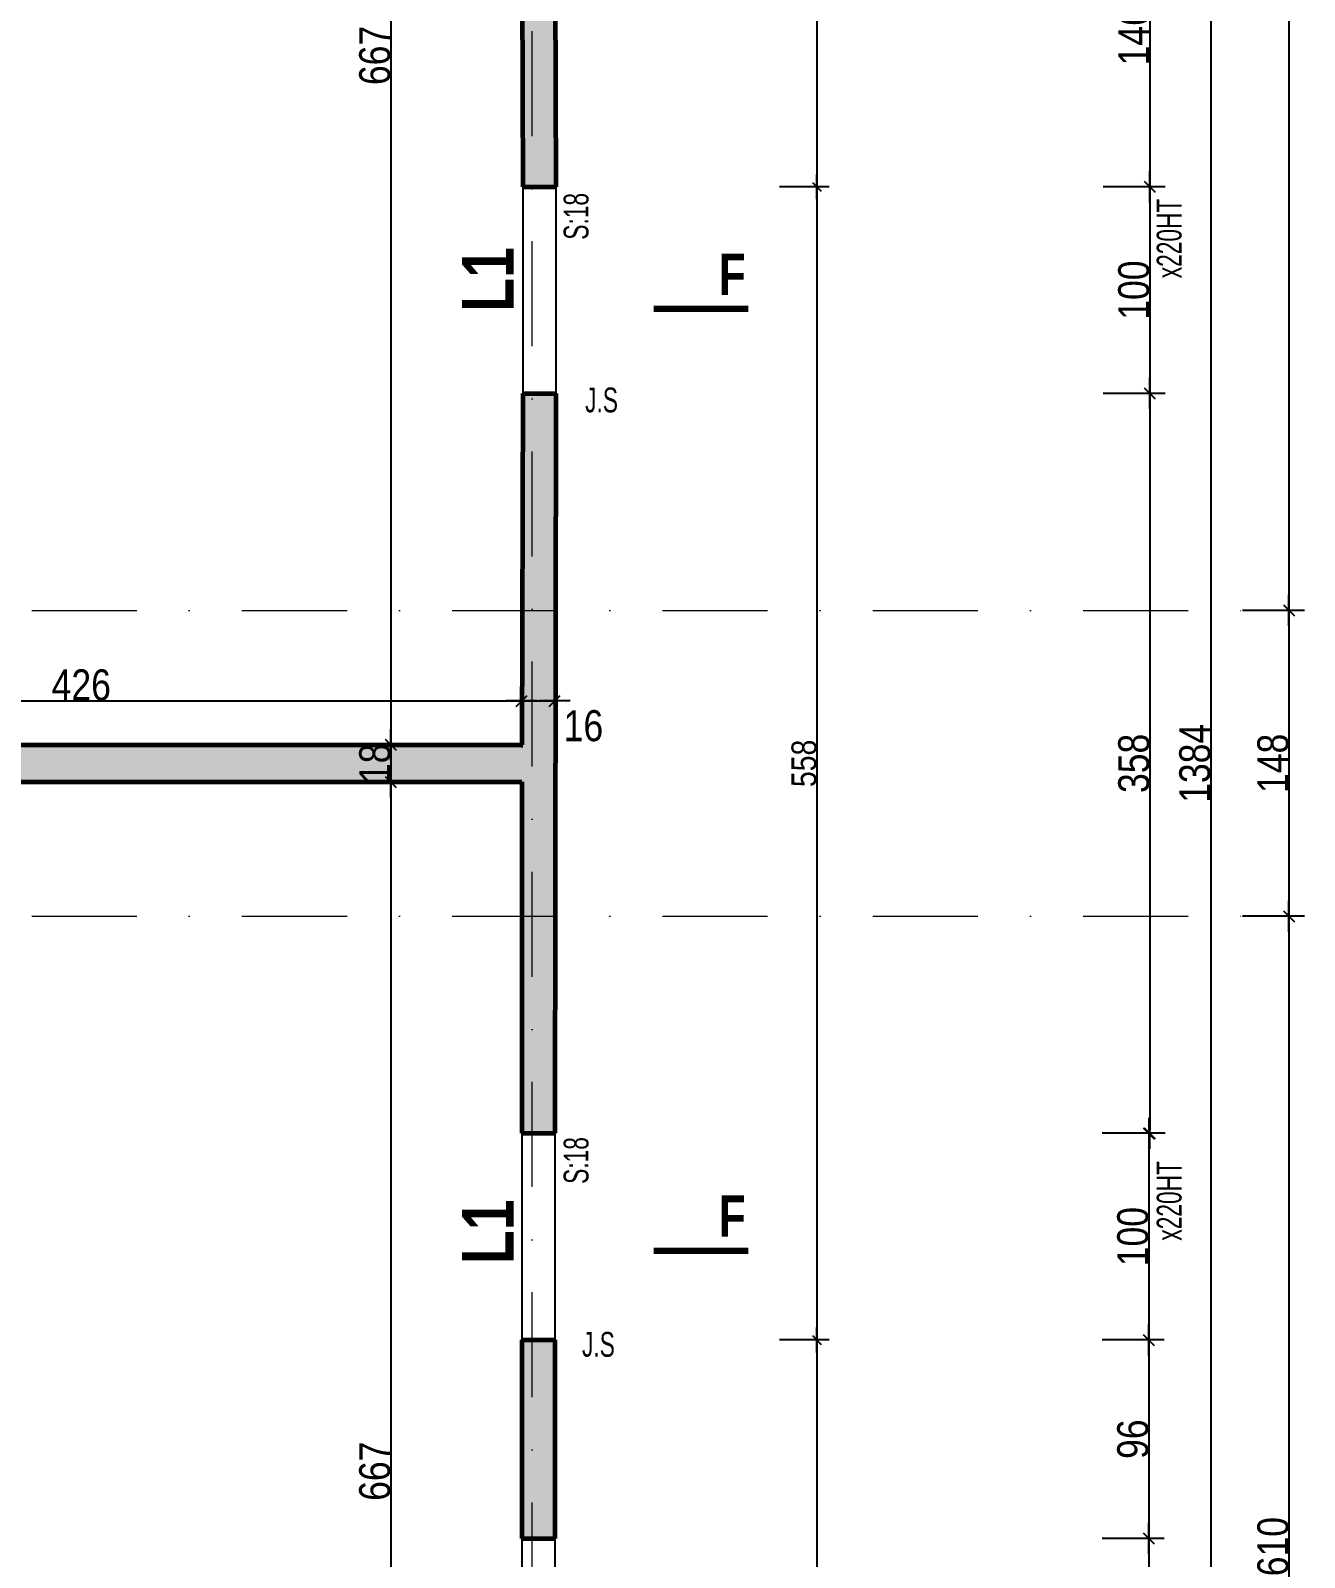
# Model space of a CAD drawing. Header units: millimetres. Extents: x 19188 to 26006, y -37354 to 0.
# Drawn here: x 22096 to 22712, y -35028 to -34289 of the extents above; entities that cross this region are included whole.
import ezdxf
from ezdxf.enums import TextEntityAlignment as Align

# ---------------------------------------------------------------- set-up
doc = ezdxf.new("R2010")
doc.units = ezdxf.units.MM
doc.linetypes.add('TIRETPTX2', pattern=[50.8, 25.4, -12.7, 0, -12.7])
for name, color, linetype in [('01_cote_gen', 4, 'Continuous'), ('01_linteaux', 2, 'Continuous'), ('01_poch_murs', 253, 'Continuous'), ('01_texte', 230, 'Continuous'), ('AA_COTES', 2, 'Continuous')]:
    doc.layers.add(name, color=color, linetype=linetype)
doc.layers.add('01_murs_coup', color=5, linetype='Continuous', lineweight=60)
doc.layers.add('01_tram_axes', color=2, linetype='TIRETPTX2', lineweight=9)
doc.styles.add('ARIAL NA', font='ARIALN.TTF')
doc.styles.add('impact', font='impact.ttf')
doc.styles.add('STYLE2', font='ARIALN.TTF')
doc.dimstyles.new('JB50', dxfattribs={"dimscale": 0.1, "dimtxt": 150, "dimasz": 15, "dimexe": 0.1, "dimexo": 0.1, "dimgap": 0.09, "dimtad": 1, "dimdec": 1, "dimdsep": 46, "dimtxsty": 'STYLE2', "dimblk1": 'BOND_G', "dimblk2": 'BOND_D', "dimsah": 1, "dimcen": 1.5, "dimdle": 0.01, "dimse1": 1, "dimse2": 1, "dimclrd": 4, "dimclre": 2, "dimclrt": 6, "dimazin": 2, "dimtfac": 2.333333, "dimtdec": 1, "dimtix": 1, "dimtmove": 2, "dimatfit": 3, "dimldrblk": 'BOND_G', "dimfxl": 1, "dimtolj": 1, "dimtzin": 0, "dimarcsym": 0})
doc.dimstyles.new('JB50res', dxfattribs={"dimscale": 0.1, "dimtxt": 120, "dimasz": 12, "dimexe": 0.1, "dimexo": 0.1, "dimgap": 0.09, "dimtad": 1, "dimdec": 1, "dimdsep": 46, "dimtxsty": 'STYLE2', "dimblk1": 'BOND_G', "dimblk2": 'BOND_D', "dimsah": 1, "dimcen": 1.5, "dimdle": 0.01, "dimse1": 1, "dimse2": 1, "dimclrd": 4, "dimclre": 2, "dimclrt": 6, "dimazin": 2, "dimtfac": 2.333333, "dimtdec": 1, "dimtix": 1, "dimtmove": 2, "dimatfit": 3, "dimldrblk": 'BOND_G', "dimfxl": 1, "dimtolj": 1, "dimtzin": 0, "dimarcsym": 0})

# ---------------------------------------------------------------- blocks, each defined once
blk = doc.blocks.new('BOND_G')
at = {"layer": 'AA_COTES', "color": 0}
for p, q in [((0, -5), (0, 15)), ((5, 0), (-5, 0)), ((1.77, 1.77), (-1.77, -1.77))]:
    blk.add_line(p, q, dxfattribs=at)
blk = doc.blocks.new('BOND_D')
at = {"layer": 'AA_COTES', "color": 0}
for p, q in [((0, 5), (0, -15)), ((5, 0), (-5, 0)), ((-1.77, -1.77), (1.77, 1.77))]:
    blk.add_line(p, q, dxfattribs=at)
blk = doc.blocks.new('*D3104')
at = {"layer": '01_linteaux', "color": 4, "lineweight": -2, "ltscale": 0.1, "transparency": 16777216}
blk.add_line((22666.52, -33953.51), (22666.52, -35334.51), dxfattribs=at)
at = {"layer": 'Defpoints', "color": 0, "ltscale": 0.1, "transparency": 16777216}
for p in [(22649.01, -33952.01), (22398.44, -35336.01), (22666.52, -35336.01)]:
    blk.add_point(p, dxfattribs=at)
at = {"layer": '01_linteaux', "color": 4, "lineweight": -2, "ltscale": 0.1, "transparency": 16777216, "xscale": 1.5, "yscale": 1.5, "zscale": 1.5}
for name, p, rotation in [('BOND_G', (22666.52, -33952.01), 90), ('BOND_D', (22666.52, -35336.01), 270)]:
    blk.add_blockref(name, p, dxfattribs=dict(at, rotation=rotation))
at = {"layer": '01_linteaux', "color": 6, "ltscale": 0.1, "transparency": 16777216, "insert": (22658.85, -34644.01), "char_height": 15, "attachment_point": 5, "rotation": 90, "style": 'STYLE2'}
blk.add_mtext('\\A1;1384', dxfattribs=at)
blk = doc.blocks.new('*D3156')
at = {"layer": '01_linteaux', "color": 4, "lineweight": -2, "ltscale": 0.1, "transparency": 16777216}
blk.add_line((22637.01, -34220.51), (22637.01, -34363.55), dxfattribs=at)
at = {"layer": 'Defpoints', "color": 0, "ltscale": 0.1, "transparency": 16777216}
for p in [(22349.22, -34219.01), (22349.71, -34365.05), (22637.01, -34365.05)]:
    blk.add_point(p, dxfattribs=at)
at = {"layer": '01_linteaux', "color": 4, "lineweight": -2, "ltscale": 0.1, "transparency": 16777216, "xscale": 1.5, "yscale": 1.5, "zscale": 1.5}
for name, p, rotation in [('BOND_G', (22637.01, -34219.01), 90), ('BOND_D', (22637.01, -34365.05), 270)]:
    blk.add_blockref(name, p, dxfattribs=dict(at, rotation=rotation))
at = {"layer": '01_linteaux', "color": 6, "ltscale": 0.1, "transparency": 16777216, "insert": (22629.34, -34292.03), "char_height": 15, "attachment_point": 5, "rotation": 90, "style": 'STYLE2'}
blk.add_mtext('\\A1;146', dxfattribs=at)
blk = doc.blocks.new('*D3157')
at = {"layer": '01_linteaux', "color": 4, "lineweight": -2, "ltscale": 0.1, "transparency": 16777216}
blk.add_line((22637.01, -34366.55), (22637.01, -34463.55), dxfattribs=at)
at = {"layer": 'Defpoints', "color": 0, "ltscale": 0.1, "transparency": 16777216}
for p in [(22349.71, -34365.05), (22349.71, -34465.05), (22637.01, -34465.05)]:
    blk.add_point(p, dxfattribs=at)
at = {"layer": '01_linteaux', "color": 4, "lineweight": -2, "ltscale": 0.1, "transparency": 16777216, "xscale": 1.5, "yscale": 1.5, "zscale": 1.5}
for name, p, rotation in [('BOND_G', (22637.01, -34365.05), 90), ('BOND_D', (22637.01, -34465.05), 270)]:
    blk.add_blockref(name, p, dxfattribs=dict(at, rotation=rotation))
at = {"layer": '01_linteaux', "color": 6, "ltscale": 0.1, "transparency": 16777216, "insert": (22629.34, -34415.05), "char_height": 15, "attachment_point": 5, "rotation": 90, "style": 'STYLE2'}
blk.add_mtext('\\A1;100', dxfattribs=at)
blk = doc.blocks.new('*D3158')
at = {"layer": '01_linteaux', "color": 4, "lineweight": -2, "ltscale": 0.1, "transparency": 16777216}
blk.add_line((22637.01, -34466.55), (22637.01, -34821.51), dxfattribs=at)
at = {"layer": 'Defpoints', "color": 0, "ltscale": 0.1, "transparency": 16777216}
for p in [(22349.71, -34465.05), (22349.22, -34823.01), (22637.01, -34823.01)]:
    blk.add_point(p, dxfattribs=at)
at = {"layer": '01_linteaux', "color": 4, "lineweight": -2, "ltscale": 0.1, "transparency": 16777216, "xscale": 1.5, "yscale": 1.5, "zscale": 1.5}
for name, p, rotation in [('BOND_G', (22637.01, -34465.05), 90), ('BOND_D', (22637.01, -34823.01), 270)]:
    blk.add_blockref(name, p, dxfattribs=dict(at, rotation=rotation))
at = {"layer": '01_linteaux', "color": 6, "ltscale": 0.1, "transparency": 16777216, "insert": (22629.34, -34644.03), "char_height": 15, "attachment_point": 5, "rotation": 90, "style": 'STYLE2'}
blk.add_mtext('\\A1;358', dxfattribs=at)
blk = doc.blocks.new('*D3159')
at = {"layer": '01_linteaux', "color": 4, "lineweight": -2, "ltscale": 0.1, "transparency": 16777216}
blk.add_line((22636.52, -34824.51), (22636.52, -34921.51), dxfattribs=at)
at = {"layer": 'Defpoints', "color": 0, "ltscale": 0.1, "transparency": 16777216}
for p in [(22349.22, -34823.01), (22349.22, -34923.01), (22636.52, -34923.01)]:
    blk.add_point(p, dxfattribs=at)
at = {"layer": '01_linteaux', "color": 4, "lineweight": -2, "ltscale": 0.1, "transparency": 16777216, "xscale": 1.5, "yscale": 1.5, "zscale": 1.5}
for name, p, rotation in [('BOND_G', (22636.52, -34823.01), 90), ('BOND_D', (22636.52, -34923.01), 270)]:
    blk.add_blockref(name, p, dxfattribs=dict(at, rotation=rotation))
at = {"layer": '01_linteaux', "color": 6, "ltscale": 0.1, "transparency": 16777216, "insert": (22628.85, -34873.01), "char_height": 15, "attachment_point": 5, "rotation": 90, "style": 'STYLE2'}
blk.add_mtext('\\A1;100', dxfattribs=at)
blk = doc.blocks.new('*D3160')
at = {"layer": '01_linteaux', "color": 4, "lineweight": -2, "ltscale": 0.1, "transparency": 16777216}
blk.add_line((22636.52, -34924.51), (22636.52, -35017.51), dxfattribs=at)
at = {"layer": 'Defpoints', "color": 0, "ltscale": 0.1, "transparency": 16777216}
for p in [(22349.22, -34923.01), (22349.22, -35019.01), (22636.52, -35019.01)]:
    blk.add_point(p, dxfattribs=at)
at = {"layer": '01_linteaux', "color": 4, "lineweight": -2, "ltscale": 0.1, "transparency": 16777216, "xscale": 1.5, "yscale": 1.5, "zscale": 1.5}
for name, p, rotation in [('BOND_G', (22636.52, -34923.01), 90), ('BOND_D', (22636.52, -35019.01), 270)]:
    blk.add_blockref(name, p, dxfattribs=dict(at, rotation=rotation))
at = {"layer": '01_linteaux', "color": 6, "ltscale": 0.1, "transparency": 16777216, "insert": (22628.85, -34971.01), "char_height": 15, "attachment_point": 5, "rotation": 90, "style": 'STYLE2'}
blk.add_mtext('\\A1;96', dxfattribs=at)
blk = doc.blocks.new('*D3161')
at = {"layer": '01_linteaux', "color": 4, "lineweight": -2, "ltscale": 0.1, "transparency": 16777216}
blk.add_line((22636.52, -35020.51), (22636.52, -35217.51), dxfattribs=at)
at = {"layer": 'Defpoints', "color": 0, "ltscale": 0.1, "transparency": 16777216}
for p in [(22349.22, -35019.01), (22349.22, -35219.01), (22636.52, -35219.01)]:
    blk.add_point(p, dxfattribs=at)
at = {"layer": '01_linteaux', "color": 4, "lineweight": -2, "ltscale": 0.1, "transparency": 16777216, "xscale": 1.5, "yscale": 1.5, "zscale": 1.5}
for name, p, rotation in [('BOND_G', (22636.52, -35019.01), 90), ('BOND_D', (22636.52, -35219.01), 270)]:
    blk.add_blockref(name, p, dxfattribs=dict(at, rotation=rotation))
at = {"layer": '01_linteaux', "color": 6, "ltscale": 0.1, "transparency": 16777216, "insert": (22628.85, -35119.01), "char_height": 15, "attachment_point": 5, "rotation": 90, "style": 'STYLE2'}
blk.add_mtext('\\A1;200', dxfattribs=at)
blk = doc.blocks.new('*D3133')
at = {"layer": '01_cote_gen', "color": 4, "lineweight": -2, "ltscale": 0.1, "transparency": 16777216}
blk.add_line((22269.91, -33969.51), (22269.91, -34633.51), dxfattribs=at)
at = {"layer": 'Defpoints', "color": 0, "ltscale": 0.1, "transparency": 16777216}
for p in [(22254.59, -33968.01), (22254.59, -34635.01), (22269.91, -34635.01)]:
    blk.add_point(p, dxfattribs=at)
at = {"layer": '01_cote_gen', "color": 4, "lineweight": -2, "ltscale": 0.1, "transparency": 16777216, "xscale": 1.5, "yscale": 1.5, "zscale": 1.5}
for name, p, rotation in [('BOND_G', (22269.91, -33968.01), 90), ('BOND_D', (22269.91, -34635.01), 270)]:
    blk.add_blockref(name, p, dxfattribs=dict(at, rotation=rotation))
at = {"layer": '01_cote_gen', "color": 6, "ltscale": 0.1, "transparency": 16777216, "insert": (22262.25, -34301.51), "char_height": 15, "attachment_point": 5, "rotation": 90, "style": 'STYLE2'}
blk.add_mtext('\\A1;667', dxfattribs=at)
blk = doc.blocks.new('*D3134')
at = {"layer": '01_cote_gen', "color": 4, "lineweight": -2, "ltscale": 0.1, "transparency": 16777216}
blk.add_line((22269.91, -34636.51), (22269.91, -34651.51), dxfattribs=at)
at = {"layer": 'Defpoints', "color": 0, "ltscale": 0.1, "transparency": 16777216}
for p in [(22172.5, -34635.01), (22172.5, -34653.01), (22269.91, -34653.01)]:
    blk.add_point(p, dxfattribs=at)
at = {"layer": '01_cote_gen', "color": 4, "lineweight": -2, "ltscale": 0.1, "transparency": 16777216, "xscale": 1.5, "yscale": 1.5, "zscale": 1.5}
for name, p, rotation in [('BOND_G', (22269.91, -34635.01), 90), ('BOND_D', (22269.91, -34653.01), 270)]:
    blk.add_blockref(name, p, dxfattribs=dict(at, rotation=rotation))
at = {"layer": '01_cote_gen', "color": 6, "ltscale": 0.1, "transparency": 16777216, "insert": (22262.25, -34644.01), "char_height": 15, "attachment_point": 5, "rotation": 90, "style": 'STYLE2'}
blk.add_mtext('\\A1;18', dxfattribs=at)
blk = doc.blocks.new('*D3135')
at = {"layer": '01_cote_gen', "color": 4, "lineweight": -2, "ltscale": 0.1, "transparency": 16777216}
blk.add_line((22269.91, -34654.51), (22269.91, -35318.51), dxfattribs=at)
at = {"layer": 'Defpoints', "color": 0, "ltscale": 0.1, "transparency": 16777216}
for p in [(22169.81, -34653.01), (22242.55, -35320.01), (22269.91, -35320.01)]:
    blk.add_point(p, dxfattribs=at)
at = {"layer": '01_cote_gen', "color": 4, "lineweight": -2, "ltscale": 0.1, "transparency": 16777216, "xscale": 1.5, "yscale": 1.5, "zscale": 1.5}
for name, p, rotation in [('BOND_G', (22269.91, -34653.01), 90), ('BOND_D', (22269.91, -35320.01), 270)]:
    blk.add_blockref(name, p, dxfattribs=dict(at, rotation=rotation))
at = {"layer": '01_cote_gen', "color": 6, "ltscale": 0.1, "transparency": 16777216, "insert": (22262.25, -34986.51), "char_height": 15, "attachment_point": 5, "rotation": 90, "style": 'STYLE2'}
blk.add_mtext('\\A1;667', dxfattribs=at)
blk = doc.blocks.new('*D2916')
at = {"layer": '01_cote_gen', "color": 4, "lineweight": -2, "ltscale": 0.1, "transparency": 16777216}
blk.add_line((21908.72, -34613.82), (22331.72, -34613.82), dxfattribs=at)
at = {"layer": 'Defpoints', "color": 0, "ltscale": 0.1, "transparency": 16777216}
for p in [(21907.22, -34589.57), (22333.22, -34589.57), (22333.22, -34613.82)]:
    blk.add_point(p, dxfattribs=at)
at = {"layer": '01_cote_gen', "color": 4, "lineweight": -2, "ltscale": 0.1, "transparency": 16777216, "xscale": 1.5, "yscale": 1.5, "zscale": 1.5, "rotation": 180}
blk.add_blockref('BOND_G', (21907.22, -34613.82), dxfattribs=at)
at = {"layer": '01_cote_gen', "color": 4, "lineweight": -2, "ltscale": 0.1, "transparency": 16777216, "xscale": 1.5, "yscale": 1.5, "zscale": 1.5}
blk.add_blockref('BOND_D', (22333.22, -34613.82), dxfattribs=at)
at = {"layer": '01_cote_gen', "color": 6, "ltscale": 0.1, "transparency": 16777216, "insert": (22120.22, -34606.15), "char_height": 15, "attachment_point": 5, "style": 'STYLE2'}
blk.add_mtext('\\A1;426', dxfattribs=at)
blk = doc.blocks.new('*D2917')
at = {"layer": '01_cote_gen', "color": 4, "lineweight": -2, "ltscale": 0.1, "transparency": 16777216}
blk.add_line((22334.72, -34613.82), (22347.72, -34613.82), dxfattribs=at)
at = {"layer": 'Defpoints', "color": 0, "ltscale": 0.1, "transparency": 16777216}
for p in [(22333.22, -34595.95), (22349.22, -34595.95), (22349.22, -34613.82)]:
    blk.add_point(p, dxfattribs=at)
at = {"layer": '01_cote_gen', "color": 4, "lineweight": -2, "ltscale": 0.1, "transparency": 16777216, "xscale": 1.5, "yscale": 1.5, "zscale": 1.5, "rotation": 180}
blk.add_blockref('BOND_G', (22333.22, -34613.82), dxfattribs=at)
at = {"layer": '01_cote_gen', "color": 4, "lineweight": -2, "ltscale": 0.1, "transparency": 16777216, "xscale": 1.5, "yscale": 1.5, "zscale": 1.5}
blk.add_blockref('BOND_D', (22349.22, -34613.82), dxfattribs=at)
at = {"layer": '01_cote_gen', "color": 6, "ltscale": 0.1, "transparency": 16777216, "insert": (22363.1, -34625.9), "char_height": 15, "attachment_point": 5, "style": 'STYLE2'}
blk.add_mtext('\\A1;16', dxfattribs=at)
blk = doc.blocks.new('*D3188')
at = {"layer": '01_cote_gen', "color": 4, "lineweight": -2, "ltscale": 0.1, "transparency": 16777216}
blk.add_line((22704.29, -33961.51), (22704.29, -34568.51), dxfattribs=at)
at = {"layer": 'Defpoints', "color": 0, "ltscale": 0.1, "transparency": 16777216}
for p in [(22704.29, -33960.01), (22704.29, -34570.01), (22704.29, -34570.01)]:
    blk.add_point(p, dxfattribs=at)
at = {"layer": '01_cote_gen', "color": 4, "lineweight": -2, "ltscale": 0.1, "transparency": 16777216, "xscale": 1.5, "yscale": 1.5, "zscale": 1.5}
for name, p, rotation in [('BOND_G', (22704.29, -33960.01), 90), ('BOND_D', (22704.29, -34570.01), 270)]:
    blk.add_blockref(name, p, dxfattribs=dict(at, rotation=rotation))
at = {"layer": '01_cote_gen', "color": 6, "ltscale": 0.1, "transparency": 16777216, "insert": (22696.63, -34265.01), "char_height": 15, "attachment_point": 5, "rotation": 90, "style": 'STYLE2'}
blk.add_mtext('\\A1;610', dxfattribs=at)
blk = doc.blocks.new('*D3189')
at = {"layer": '01_cote_gen', "color": 4, "lineweight": -2, "ltscale": 0.1, "transparency": 16777216}
blk.add_line((22704.29, -34571.51), (22704.29, -34716.51), dxfattribs=at)
at = {"layer": 'Defpoints', "color": 0, "ltscale": 0.1, "transparency": 16777216}
for p in [(22691.9, -34570.01), (22686.01, -34718.01), (22704.29, -34718.01)]:
    blk.add_point(p, dxfattribs=at)
at = {"layer": '01_cote_gen', "color": 4, "lineweight": -2, "ltscale": 0.1, "transparency": 16777216, "xscale": 1.5, "yscale": 1.5, "zscale": 1.5}
for name, p, rotation in [('BOND_G', (22704.29, -34570.01), 90), ('BOND_D', (22704.29, -34718.01), 270)]:
    blk.add_blockref(name, p, dxfattribs=dict(at, rotation=rotation))
at = {"layer": '01_cote_gen', "color": 6, "ltscale": 0.1, "transparency": 16777216, "insert": (22696.63, -34644.01), "char_height": 15, "attachment_point": 5, "rotation": 90, "style": 'STYLE2'}
blk.add_mtext('\\A1;148', dxfattribs=at)
blk = doc.blocks.new('*D3190')
at = {"layer": '01_cote_gen', "color": 4, "lineweight": -2, "ltscale": 0.1, "transparency": 16777216}
blk.add_line((22704.29, -34719.51), (22704.29, -35326.51), dxfattribs=at)
at = {"layer": 'Defpoints', "color": 0, "ltscale": 0.1, "transparency": 16777216}
for p in [(22681.79, -34718.01), (22681.79, -35328.01), (22704.29, -35328.01)]:
    blk.add_point(p, dxfattribs=at)
at = {"layer": '01_cote_gen', "color": 4, "lineweight": -2, "ltscale": 0.1, "transparency": 16777216, "xscale": 1.5, "yscale": 1.5, "zscale": 1.5}
for name, p, rotation in [('BOND_G', (22704.29, -34718.01), 90), ('BOND_D', (22704.29, -35328.01), 270)]:
    blk.add_blockref(name, p, dxfattribs=dict(at, rotation=rotation))
at = {"layer": '01_cote_gen', "color": 6, "ltscale": 0.1, "transparency": 16777216, "insert": (22696.63, -35023.01), "char_height": 15, "attachment_point": 5, "rotation": 90, "style": 'STYLE2'}
blk.add_mtext('\\A1;610', dxfattribs=at)
blk = doc.blocks.new('*D3781')
at = {"layer": '01_cote_gen', "color": 4, "lineweight": -2, "ltscale": 0.1, "transparency": 16777216}
blk.add_line((22475.92, -34366.25), (22475.92, -34921.81), dxfattribs=at)
at = {"layer": 'Defpoints', "color": 0, "ltscale": 0.1, "transparency": 16777216}
for p in [(22349.71, -34365.05), (22349.71, -34923.01), (22475.92, -34923.01)]:
    blk.add_point(p, dxfattribs=at)
at = {"layer": '01_cote_gen', "color": 4, "lineweight": -2, "ltscale": 0.1, "transparency": 16777216, "xscale": 1.2, "yscale": 1.2, "zscale": 1.2}
for name, p, rotation in [('BOND_G', (22475.92, -34365.05), 90), ('BOND_D', (22475.92, -34923.01), 270)]:
    blk.add_blockref(name, p, dxfattribs=dict(at, rotation=rotation))
at = {"layer": '01_cote_gen', "color": 6, "ltscale": 0.1, "transparency": 16777216, "insert": (22469.79, -34644.03), "char_height": 12, "attachment_point": 5, "rotation": 90, "style": 'STYLE2'}
blk.add_mtext('\\A1;558', dxfattribs=at)
blk = doc.blocks.new('*D3782')
at = {"layer": '01_cote_gen', "color": 4, "lineweight": -2, "ltscale": 0.1, "transparency": 16777216}
blk.add_line((22475.92, -34924.21), (22475.92, -35334.81), dxfattribs=at)
at = {"layer": 'Defpoints', "color": 0, "ltscale": 0.1, "transparency": 16777216}
for p in [(22457.92, -34923.01), (22317.23, -35336.01), (22475.92, -35336.01)]:
    blk.add_point(p, dxfattribs=at)
at = {"layer": '01_cote_gen', "color": 4, "lineweight": -2, "ltscale": 0.1, "transparency": 16777216, "xscale": 1.2, "yscale": 1.2, "zscale": 1.2}
for name, p, rotation in [('BOND_G', (22475.92, -34923.01), 90), ('BOND_D', (22475.92, -35336.01), 270)]:
    blk.add_blockref(name, p, dxfattribs=dict(at, rotation=rotation))
at = {"layer": '01_cote_gen', "color": 6, "ltscale": 0.1, "transparency": 16777216, "insert": (22469.79, -35129.51), "char_height": 12, "attachment_point": 5, "rotation": 90, "style": 'STYLE2'}
blk.add_mtext('\\A1;413', dxfattribs=at)
blk = doc.blocks.new('*D3784')
at = {"layer": '01_cote_gen', "color": 4, "lineweight": -2, "ltscale": 0.1, "transparency": 16777216}
blk.add_line((22475.92, -33953.21), (22475.92, -34363.85), dxfattribs=at)
at = {"layer": 'Defpoints', "color": 0, "ltscale": 0.1, "transparency": 16777216}
for p in [(22442.72, -33952.01), (22457.92, -34365.05), (22475.92, -34365.05)]:
    blk.add_point(p, dxfattribs=at)
at = {"layer": '01_cote_gen', "color": 4, "lineweight": -2, "ltscale": 0.1, "transparency": 16777216, "xscale": 1.2, "yscale": 1.2, "zscale": 1.2}
for name, p, rotation in [('BOND_G', (22475.92, -33952.01), 90), ('BOND_D', (22475.92, -34365.05), 270)]:
    blk.add_blockref(name, p, dxfattribs=dict(at, rotation=rotation))
at = {"layer": '01_cote_gen', "color": 6, "ltscale": 0.1, "transparency": 16777216, "insert": (22469.79, -34158.53), "char_height": 12, "attachment_point": 5, "rotation": 90, "style": 'STYLE2'}
blk.add_mtext('\\A1;413', dxfattribs=at)

msp = doc.modelspace()

# ---------------------------------------------------------------- hatches: boundary and pattern name
at = {"layer": '01_poch_murs', "ltscale": 0.1}
h = msp.add_hatch(color=256, dxfattribs=at)
h.dxf.hatch_style = 1
h.paths.add_polyline_path([(20637.22, -33952.01), (20540.22, -33952.01), (20540.22, -33752.01), (20540.22, -33952.01), (20437.22, -33952.01), (20437.22, -33968.01), (20540.22, -33968.01), (20540.22, -34613.01), (20558.22, -34613.01), (20558.22, -34579.01), (20934.22, -34579.01), (20934.22, -34560.98), (20558.22, -34561.01), (20558.22, -33968.01), (20637.22, -33968.01)])
h.paths.add_polyline_path([(20337.22, -33952.01), (20237.22, -33952.01), (20237.22, -33968.01), (20337.22, -33968.01)])
h.paths.add_polyline_path([(20037.22, -33952.01), (19924.22, -33952.01), (19924.22, -34424.01), (19940.22, -34424.01), (19940.22, -33968.01), (20037.22, -33968.01)])
h.paths.add_polyline_path([(21037.22, -33952.01), (20837.22, -33952.01), (20837.22, -33968.01), (21037.22, -33968.01)])
h.paths.add_polyline_path([(21308.22, -33752.01), (21292.22, -33752.01), (21292.22, -33952.01), (21292.22, -33952.01), (21137.22, -33952.01), (21137.22, -33968.01), (21292.22, -33968.01), (21292.22, -34561.01), (21036.22, -34561.01), (21036.22, -34579.01), (21308.22, -34578.99)])
h.paths.add_polyline_path([(21536.22, -33952.01), (21310.22, -33952.01), (21310.22, -34579.01), (21562.22, -34579.01), (21562.22, -34561.01), (21326.22, -34561.01), (21326.22, -33968.01), (21536.22, -33968.01)])
h.paths.add_polyline_path([(21794.22, -33952.01), (21636.22, -33952.01), (21636.22, -33968.01), (21794.22, -33968.01)])
h.paths.add_polyline_path([(22112.22, -33952.01), (21894.22, -33952.01), (21894.22, -33968.01), (22112.22, -33968.01)])
h.paths.add_polyline_path([(22349.22, -33952.01), (22212.22, -33952.01), (22212.22, -33968.01), (22333.22, -33968.01), (22333.22, -34019.01), (22349.22, -34019.01)])
h.paths.add_polyline_path([(22349.22, -34219.01), (22333.22, -34219.01), (22333.71, -34365.05), (22349.71, -34365.05)])
h.paths.add_polyline_path([(22349.71, -34465.05), (22333.71, -34465.05), (22333.22, -34635.01), (21907.22, -34635.01), (21907.22, -34570.01), (21887.22, -34570.01), (21887.22, -34635.01), (21721.22, -34635.01), (21721.22, -34561.01), (21664.22, -34561.01), (21664.22, -34579.01), (21703.22, -34579.01), (21703.22, -34709.01), (21664.22, -34709.01), (21664.22, -34727.01), (21721.22, -34727.01), (21721.22, -34653.01), (21887.22, -34653.01), (21887.22, -34718.01), (21907.22, -34718.01), (21907.22, -34653.01), (22333.22, -34653.01), (22333.22, -34823.01), (22349.22, -34823.01)])
h.paths.add_polyline_path([(21562.22, -34709.01), (21310.22, -34709.01), (21310.22, -35336.01), (21571.22, -35336.01), (21571.22, -35320.01), (21326.22, -35320.01), (21326.22, -34727.01), (21562.22, -34727.01)])
h.paths.add_polyline_path([(22349.22, -34923.01), (22333.22, -34923.01), (22333.22, -35019.01), (22349.22, -35019.01)])
h.paths.add_polyline_path([(20952.22, -34741.99), (20967.22, -34741.99), (20967.22, -34723.99), (20869.22, -34723.99), (20869.22, -34741.99), (20932.22, -34741.99), (20932.22, -34904.99), (20707.22, -34904.99), (20707.22, -34741.99), (20767.22, -34741.99), (20767.22, -34723.99), (20687.22, -34723.99), (20687.22, -35144.98), (20913.18, -35144.98), (20913.18, -35309.98), (20688.22, -35309.98), (20688.22, -35493.98), (20706.22, -35493.98), (20706.22, -35329.98), (20933.18, -35329.98), (20933.18, -35101.99), (21292.22, -35101.99), (21292.22, -35375.01), (21308.22, -35375.01), (21308.22, -34723.99), (21069.22, -34723.99), (21069.22, -34741.99), (21292.22, -34741.99), (21292.22, -35081.99), (20952.22, -35081.99)])
h.paths.add_polyline_path([(20932.22, -34924.99), (20932.22, -35014.99), (20707.22, -35014.99), (20707.22, -34924.99)], flags=16)
h.paths.add_polyline_path([(20932.22, -35034.99), (20932.22, -35081.99), (20913.18, -35081.99), (20913.18, -35124.98), (20707.22, -35124.98), (20707.22, -35034.99)], flags=16)
h.paths.add_polyline_path([(20558.22, -34715.01), (20540.22, -34715.01), (20540.22, -34779.01), (19940.22, -34779.01), (19940.22, -34524.01), (19924.22, -34524.01), (19924.22, -34924.01), (19940.22, -34924.01), (19940.22, -34797.01), (20540.22, -34797.01), (20540.22, -35203), (20558.22, -35203)])
h.paths.add_polyline_path([(20558.22, -35305), (20540.22, -35305), (20540.25, -35591.01), (19940.25, -35591.01), (19940.22, -35529.01), (19924.22, -35529.01), (19924.22, -35820.01), (19940.22, -35820.01), (19940.25, -35609.01), (20540.25, -35609.01), (20540.22, -35814.01), (20581.22, -35814.01), (20581.22, -35796.01), (20558.22, -35796.01)])
h.paths.add_polyline_path([(20706.22, -35595.98), (20688.22, -35595.98), (20688.22, -35796.01), (20683.22, -35796.01), (20683.22, -35814.01), (20688.22, -35814.01), (20688.22, -36205), (20457.22, -36205), (20457.22, -36223), (20688.22, -36223), (20688.22, -36381.01), (20928.22, -36381.01), (20928.22, -36645.01), (20673.22, -36645.01), (20673.22, -36661.01), (21006.22, -36661.01), (21006.22, -36645.01), (20944.22, -36645.01), (20944.22, -36381.01), (20962.22, -36381.01), (20962.22, -36365.01), (20706.22, -36365.01)])
h.paths.add_polyline_path([(21308.22, -35475.01), (21292.22, -35475.01), (21292.22, -35719.01), (21308.22, -35719.01)])
h.paths.add_polyline_path([(21308.22, -35819.01), (21292.22, -35819.01), (21292.22, -36019.01), (21308.22, -36019.01)])
h.paths.add_polyline_path([(21308.22, -36119.01), (21292.22, -36119.01), (21292.22, -36365.01), (21262.22, -36365.01), (21262.22, -36381.01), (21308.22, -36381.01)])
h.paths.add_polyline_path([(20303.22, -36365), (20265.22, -36365.01), (20265.22, -36381.01), (20287.22, -36381), (20287.22, -36645), (20226.22, -36645.01), (20226.22, -36661.01), (20326.22, -36661.01), (20326.22, -36645.01), (20303.22, -36645.01)])
h.paths.add_polyline_path([(19940.22, -36225.01), (19924.22, -36225.01), (19924.22, -36381.01), (19965.22, -36381.01), (19965.22, -36365.01), (19940.22, -36365.01)])
h.paths.add_polyline_path([(19940.22, -35920.01), (19924.22, -35920.01), (19924.22, -36125.01), (19940.22, -36125.01)])
h.paths.add_polyline_path([(20573.22, -36645.01), (20426.22, -36645.01), (20426.22, -36661.01), (20573.22, -36661.01)])
h.paths.add_polyline_path([(20939.22, -34760.38), (20939.36, -34760.38), (20939.36, -34749.79), (20939.22, -34749.79)], flags=16)
h.paths.add_polyline_path([(20292.02, -36497.71), (20292.02, -36466.48)], flags=16)

# ---------------------------------------------------------------- linework, layer by layer
at = {"layer": '01_linteaux', "ltscale": 0.1}
for p, q in [((22333.71, -34365.05), (22333.71, -34465.05)), ((22349.71, -34365.05), (22349.71, -34465.05)), ((22333.22, -34823.01), (22333.22, -34923.01)), ((22349.22, -34823.01), (22349.22, -34923.01)), ((22333.22, -35019.01), (22333.22, -35219.01)), ((22349.22, -35019.01), (22349.22, -35219.01))]:
    msp.add_line(p, q, dxfattribs=at)
at = {"layer": '01_murs_coup'}
for p, q in [((22333.22, -34219.01), (22333.71, -34365.05)), ((22349.22, -34219.01), (22349.71, -34365.05)), ((22333.71, -34365.05), (22349.71, -34365.05)), ((22333.71, -34465.05), (22333.22, -34635.01)), ((22333.71, -34465.05), (22349.71, -34465.05)), ((22349.71, -34465.05), (22349.22, -34823.01)), ((21907.22, -34635.01), (22333.22, -34635.01)), ((21907.22, -34653.01), (22333.22, -34653.01)), ((22333.22, -34653.01), (22333.22, -34823.01)), ((22333.22, -34823.01), (22349.22, -34823.01)), ((22333.22, -34923.01), (22333.22, -35019.01)), ((22333.22, -34923.01), (22349.22, -34923.01)), ((22349.22, -34923.01), (22349.22, -35019.01)), ((22333.22, -35019.01), (22349.22, -35019.01))]:
    msp.add_line(p, q, dxfattribs=at)
at = {"layer": '01_texte', "const_width": 3}
for points in [[(22397.09, -34424.13), (22442.89, -34424.13)], [(22397.09, -34879.88), (22442.89, -34879.88)]]:
    msp.add_lwpolyline(points, dxfattribs=at)
at = {"layer": '01_tram_axes', "color": 253, "ltscale": 2}
for p, q in [((22338.22, -35560.9), (22338.22, -33270.42)), ((19553.74, -34570.01), (22704.29, -34570.01)), ((19553.74, -34718.01), (22704.29, -34718.01))]:
    msp.add_line(p, q, dxfattribs=at)

# ---------------------------------------------------------------- texts
at = {"layer": '01_texte', "style": 'ARIAL NA', "width": 0.8}
for s, p in [('S:18', (22365.52, -34390.66)), ('x220HT', (22652.35, -34409.3)), ('S:18', (22365.52, -34847.48)), ('x220HT', (22652.35, -34874.97))]:
    msp.add_text(s, height=12, rotation=90, dxfattribs=at).set_placement(p)
at = {"layer": '01_texte', "style": 'impact'}
for p in [(22336.88, -34409.84), (22336.88, -34870.61)]:
    msp.add_text('L1', height=25, rotation=90, dxfattribs=at).set_placement(p, align=Align.BOTTOM_CENTER)
for p in [(22435.03, -34407.36), (22435.03, -34863.11)]:
    msp.add_text('F', height=20, dxfattribs=at).set_placement(p, align=Align.MIDDLE)
at = {"layer": '01_texte', "style": 'ARIAL NA', "width": 0.8}
for p in [(22363.91, -34474.2), (22362.39, -34931.13)]:
    msp.add_text('J.S', height=12, dxfattribs=at).set_placement(p)

# ---------------------------------------------------------------- dimensions: what is measured, and where the dimension line sits
at = {"layer": '01_cote_gen', "ltscale": 0.1}
for base, p1, p2, dimstyle, picture, middle in [((22475.92, -34365.05), (22442.72, -33952.01), (22457.92, -34365.05), 'JB50res', '*D3784', (22469.79, -34158.53)), ((22704.29, -34570.01), (22704.29, -33960.01), (22704.29, -34570.01), 'JB50', '*D3188', (22696.63, -34265.01)), ((22269.91, -34635.01), (22254.59, -33968.01), (22254.59, -34635.01), 'JB50', '*D3133', (22262.25, -34301.51)), ((22475.92, -34923.01), (22349.71, -34365.05), (22349.71, -34923.01), 'JB50res', '*D3781', (22469.79, -34644.03)), ((22704.29, -34718.01), (22691.9, -34570.01), (22686.01, -34718.01), 'JB50', '*D3189', (22696.63, -34644.01)), ((22269.91, -34653.01), (22172.5, -34635.01), (22172.5, -34653.01), 'JB50', '*D3134', (22262.25, -34644.01)), ((22269.91, -35320.01), (22169.81, -34653.01), (22242.55, -35320.01), 'JB50', '*D3135', (22262.25, -34986.51)), ((22704.29, -35328.01), (22681.79, -34718.01), (22681.79, -35328.01), 'JB50', '*D3190', (22696.63, -35023.01)), ((22475.92, -35336.01), (22457.92, -34923.01), (22317.23, -35336.01), 'JB50res', '*D3782', (22469.79, -35129.51))]:
    dim = msp.add_linear_dim(base=base, p1=p1, p2=p2, angle=90, dimstyle=dimstyle, dxfattribs=at)
    dim.commit()
    dim.dimension.update_dxf_attribs({"geometry": picture, "text_midpoint": middle})
dim = msp.add_linear_dim(base=(22333.22, -34613.82), p1=(21907.22, -34589.57), p2=(22333.22, -34589.57), dimstyle='JB50', dxfattribs=at)
dim.commit()
dim.dimension.update_dxf_attribs({"geometry": '*D2916', "text_midpoint": (22120.22, -34606.15)})
dim = msp.add_linear_dim(base=(22349.22, -34613.82), p1=(22333.22, -34595.95), p2=(22349.22, -34595.95), dimstyle='JB50', dxfattribs=at)
dim.commit()
dim.dimension.update_dxf_attribs({"geometry": '*D2917', "text_midpoint": (22363.1, -34625.9), "dimtype": 160})
at = {"layer": '01_linteaux', "ltscale": 0.1}
for base, p1, p2, picture, middle in [((22666.52, -35336.01), (22649.01, -33952.01), (22398.44, -35336.01), '*D3104', (22658.85, -34644.01)), ((22637.01, -34365.05), (22349.22, -34219.01), (22349.71, -34365.05), '*D3156', (22629.34, -34292.03)), ((22637.01, -34465.05), (22349.71, -34365.05), (22349.71, -34465.05), '*D3157', (22629.34, -34415.05)), ((22637.01, -34823.01), (22349.71, -34465.05), (22349.22, -34823.01), '*D3158', (22629.34, -34644.03)), ((22636.52, -34923.01), (22349.22, -34823.01), (22349.22, -34923.01), '*D3159', (22628.85, -34873.01)), ((22636.52, -35019.01), (22349.22, -34923.01), (22349.22, -35019.01), '*D3160', (22628.85, -34971.01)), ((22636.52, -35219.01), (22349.22, -35019.01), (22349.22, -35219.01), '*D3161', (22628.85, -35119.01))]:
    dim = msp.add_linear_dim(base=base, p1=p1, p2=p2, angle=90, dimstyle='JB50', dxfattribs=at)
    dim.commit()
    dim.dimension.update_dxf_attribs({"geometry": picture, "text_midpoint": middle})

doc.saveas('drawing.dxf')
